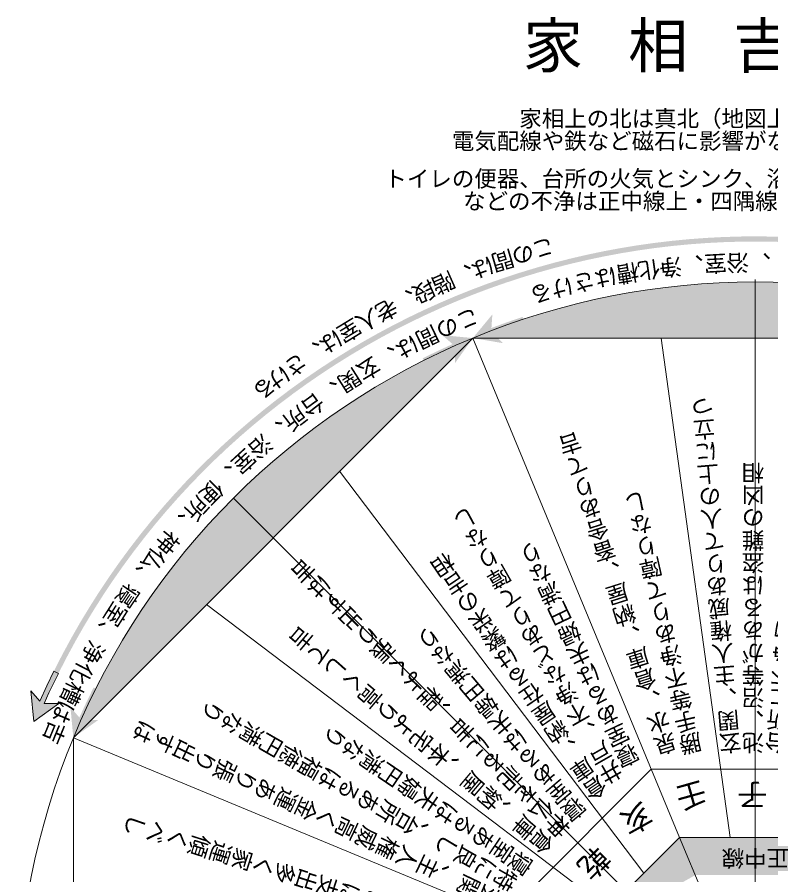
# Model space of a CAD drawing. Units: millimetres, scale not verified. Extents: x -9852 to 10241, y -13741 to 14121.
# Drawn here: x -9852 to 207, y 1941 to 13382 of the extents above; entities that cross this region are included whole.
import ezdxf
from ezdxf.enums import TextEntityAlignment as Align

# ---------------------------------------------------------------- set-up
doc = ezdxf.new("R2010")
doc.units = ezdxf.units.MM
doc.header["$LTSCALE"] = 100
for name, color, linetype, lineweight in [('0-1_構造･躯体', 7, 'Continuous', 15), ('0-2_壁仕上', 7, 'Continuous', 15), ('0-8_基礎', 7, 'Continuous', 15), ('0-C_表･記号', 7, 'Continuous', 15)]:
    doc.layers.add(name, color=color, linetype=linetype, lineweight=lineweight)
doc.layers.add('0-A_ 文字', color=7, linetype='Continuous')
doc.styles.add('@ＭＳ ゴシック', font='')
doc.styles.add('ＭＳ ゴシック', font='')
doc.styles.get('@ＭＳ ゴシック').set_extended_font_data('@MS Gothic')
doc.styles.get('ＭＳ ゴシック').set_extended_font_data('MS Gothic')

msp = doc.modelspace()

# ---------------------------------------------------------------- hatches: boundary and pattern name
at = {"layer": '0-1_構造･躯体'}
msp.add_hatch(color=256, dxfattribs=at).paths.add_polyline_path([(-9361.1, 4659.3, -0.37427), (3324.6, 9913.9), (3302.9, 9848.9, 0.37427), (-9299.7, 4628.8)])
at = {"layer": '0-2_壁仕上'}
msp.add_hatch(color=2, dxfattribs=at).paths.add_polyline_path([(-3770, 9101.7, 0.19891), (-9101.6, 3770)])
at = {"layer": '0-8_基礎'}
msp.add_hatch(color=8, dxfattribs=at).paths.add_polyline_path([(3770, 9101.6, 0.19891), (-3770, 9101.6)])

# ---------------------------------------------------------------- linework, layer by layer
at = {"layer": '0-1_構造･躯体', "color": 1, "lineweight": 18}
for p, q in [((0, 9884.5), (0, -9884.5)), ((-6966.1, 6966.1), (6989.4, -6989.4))]:
    msp.add_line(p, q, dxfattribs=at)
at = {"layer": '0-1_構造･躯体'}
for p, q in [((-9361.1, 4659.3), (-9457.4, 4460.3)), ((-9426.6, 4370.3), (-9300.2, 4629)), ((-9300.2, 4629), (-9361.1, 4659.3)), ((-9669, 4395.9), (-9628.8, 3988.4)), ((-9549.3, 4259.1), (-9669, 4395.9)), ((-9457.4, 4460.3), (-9549.3, 4259.1)), ((-9489.1, 4226.7), (-9426.6, 4370.3)), ((-9628.8, 3988.4), (-9296.1, 4226.9)), ((-9296.1, 4226.9), (-9489.1, 4226.7))]:
    msp.add_line(p, q, dxfattribs=at)
for points in [[(-3521.9, 9235.8), (-3509.1, 9417.1), (-3770, 9101.6)], [(-3521.9, 9235.8), (-3509.1, 9417.1), (-3770, 9101.6)], [(-3521.9, 9235.8), (-3509.1, 9417.1), (-3770, 9101.6)], [(-3356.5, 9227), (-3105.2, 9384.1), (-3314.3, 9312.3)], [(-3356.5, 9227), (-3083.8, 9319.5), (-3105.2, 9384.1)], [(-3356.5, 9227), (-3083.8, 9319.5), (-3105.2, 9384.1)], [(-3356.5, 9227), (-3105.2, 9384.1), (-3314.3, 9312.3)], [(-3356.5, 9227), (-3083.8, 9319.5), (-3105.2, 9384.1)], [(-3356.5, 9227), (-3105.2, 9384.1), (-3314.3, 9312.3)], [(-3356.5, 9227), (-3314.3, 9312.3), (-3521.9, 9235.8)], [(-3356.5, 9227), (-3314.3, 9312.3), (-3521.9, 9235.8)], [(-3356.5, 9227), (-3314.3, 9312.3), (-3521.9, 9235.8)], [(-3770, 9101.6), (-3356.5, 9227), (-3521.9, 9235.8)], [(-3770, 9101.6), (-3356.5, 9227), (-3521.9, 9235.8)], [(-3770, 9101.6), (-3356.5, 9227), (-3521.9, 9235.8)], [(-3770, 9101.6), (-3502.5, 9170.3), (-3356.5, 9227)], [(-3770, 9101.6), (-3502.5, 9170.3), (-3356.5, 9227)], [(-3770, 9101.6), (-3502.5, 9170.3), (-3356.5, 9227)], [(-3770, 9101.6), (-3366.3, 9033.4), (-3502.5, 9170.3)], [(-3770, 9101.6), (-3366.3, 9033.4), (-3502.5, 9170.3)], [(-3770, 9101.6), (-3366.3, 9033.4), (-3502.5, 9170.3)], [(-3770, 9101.6), (-4439.9, 8831.2), (-4409.3, 8770.5)], [(-3770, 9101.6), (-4241.2, 8928.4), (-4439.9, 8831.2)], [(-3770, 9101.6), (-4409.3, 8770.5), (-4151.1, 8897.9)], [(-3770, 9101.6), (-4040.3, 9021), (-4241.2, 8928.4)], [(-3770, 9101.6), (-4241.2, 8928.4), (-4007.7, 8961)], [(-3770, 9101.6), (-4040.3, 9021), (-4241.2, 8928.4)], [(-3770, 9101.6), (-4177.6, 9140.2), (-4040.3, 9021)], [(-3770, 9101.6), (-4177.6, 9140.2), (-4040.3, 9021)], [(-3770, 9101.6), (-4151.1, 8897.9), (-4007.7, 8961)], [(-4007.7, 8961), (-4007.2, 8767.9), (-3770, 9101.6)], [(-4007.7, 8961), (-4007.2, 8767.9), (-3770, 9101.6)], [(-4241.2, 8928.4), (-4439.9, 8831.2), (-4409.3, 8770.5)], [(-4241.2, 8928.4), (-4409.3, 8770.5), (-4151.1, 8897.9)], [(-4241.2, 8928.4), (-4151.1, 8897.9), (-4007.7, 8961)], [(-9628.8, 3988.4), (-9361.1, 4659.3), (-9457.4, 4460.3)], [(-9628.8, 3988.4), (-9300.2, 4629), (-9361.1, 4659.3)], [(-9628.8, 3988.4), (-9300.2, 4629), (-9361.1, 4659.3)], [(-9628.8, 3988.4), (-9361.1, 4659.3), (-9457.4, 4460.3)], [(-9628.8, 3988.4), (-9426.6, 4370.3), (-9300.2, 4629)], [(-9628.8, 3988.4), (-9426.6, 4370.3), (-9300.2, 4629)], [(-9628.8, 3988.4), (-9549.3, 4259.1), (-9669, 4395.9)], [(-9628.8, 3988.4), (-9549.3, 4259.1), (-9669, 4395.9)], [(-9628.8, 3988.4), (-9457.4, 4460.3), (-9549.3, 4259.1)], [(-9628.8, 3988.4), (-9457.4, 4460.3), (-9549.3, 4259.1)], [(-9628.8, 3988.4), (-9489.1, 4226.7), (-9426.6, 4370.3)], [(-9628.8, 3988.4), (-9489.1, 4226.7), (-9426.6, 4370.3)], [(-9101.6, 3770), (-8770.4, 4409.3), (-8831.2, 4439.9)], [(-9101.6, 3770), (-8831.2, 4439.9), (-9021, 4040.4)], [(-9101.6, 3770), (-8897.9, 4151.1), (-8770.4, 4409.3)], [(-8831.2, 4439.9), (-8928.4, 4241.2), (-9021, 4040.4)], [(-8897.9, 4151.1), (-8831.2, 4439.9), (-8928.4, 4241.2)], [(-8897.9, 4151.1), (-8831.2, 4439.9), (-8928.4, 4241.2)], [(-8897.9, 4151.1), (-8770.4, 4409.3), (-8831.2, 4439.9)], [(-8897.9, 4151.1), (-8770.4, 4409.3), (-8831.2, 4439.9)], [(-8897.9, 4151.1), (-8928.4, 4241.2), (-9021, 4040.4)], [(-8897.9, 4151.1), (-8928.4, 4241.2), (-9021, 4040.4)], [(-9628.8, 3988.4), (-9296.1, 4226.9), (-9489.1, 4226.7)], [(-9628.8, 3988.4), (-9296.1, 4226.9), (-9489.1, 4226.7)], [(-9021, 4040.4), (-9140.2, 4177.6), (-9101.6, 3770)], [(-9021, 4040.4), (-9140.2, 4177.6), (-9101.6, 3770)], [(-9021, 4040.4), (-9140.2, 4177.6), (-9101.6, 3770)], [(-9101.6, 3770), (-8961, 4007.8), (-8897.9, 4151.1)], [(-9101.6, 3770), (-8897.9, 4151.1), (-9021, 4040.4)], [(-9101.6, 3770), (-8897.9, 4151.1), (-9021, 4040.4)], [(-9101.6, 3770), (-8961, 4007.8), (-8897.9, 4151.1)], [(-9101.6, 3770), (-8961, 4007.8), (-8897.9, 4151.1)], [(-9101.6, 3770), (-8767.9, 4007.2), (-8961, 4007.8)], [(-9101.6, 3770), (-8767.9, 4007.2), (-8961, 4007.8)], [(-9101.6, 3770), (-8767.9, 4007.2), (-8961, 4007.8)]]:
    msp.add_solid(points, dxfattribs=at)
at = {"layer": '0-1_構造･躯体', "color": 251}
for points in [[(-3770, 9101.6), (-3521.9, 9235.8), (-3509.1, 9417.1)], [(-3770, 9101.6), (-3105.2, 9384.1), (-3314.3, 9312.3)], [(-3770, 9101.6), (-3083.8, 9319.5), (-3105.2, 9384.1)], [(-3770, 9101.6), (-3356.5, 9227), (-3083.8, 9319.5)], [(-3770, 9101.6), (-3314.3, 9312.3), (-3521.9, 9235.8)], [(-3770, 9101.6), (-3502.5, 9170.3), (-3356.5, 9227)], [(-3770, 9101.6), (-3366.3, 9033.4), (-3502.5, 9170.3)], [(-9628.8, 3988.4), (-9361.1, 4659.3), (-9457.4, 4460.3)], [(-9628.8, 3988.4), (-9300.2, 4629), (-9361.1, 4659.3)], [(-9628.8, 3988.4), (-9426.6, 4370.3), (-9300.2, 4629)], [(-9628.8, 3988.4), (-9549.3, 4259.1), (-9669, 4395.9)], [(-9628.8, 3988.4), (-9457.4, 4460.3), (-9549.3, 4259.1)], [(-9628.8, 3988.4), (-9489.1, 4226.7), (-9426.6, 4370.3)], [(-8897.9, 4151.1), (-8831.2, 4439.9), (-8928.4, 4241.2)], [(-8897.9, 4151.1), (-8770.4, 4409.3), (-8831.2, 4439.9)], [(-8897.9, 4151.1), (-8928.4, 4241.2), (-9021, 4040.4)], [(-9628.8, 3988.4), (-9296.1, 4226.9), (-9489.1, 4226.7)], [(-9021, 4040.4), (-9140.2, 4177.6), (-9101.6, 3770)], [(-9101.6, 3770), (-8897.9, 4151.1), (-9021, 4040.4)], [(-9101.6, 3770), (-8961, 4007.8), (-8897.9, 4151.1)], [(-9101.6, 3770), (-8767.9, 4007.2), (-8961, 4007.8)]]:
    msp.add_solid(points, dxfattribs=at)
at = {"layer": '0-1_構造･躯体', "color": 1}
for points in [[(-802.3, 1936.9), (-1011.2, 2441.2), (-2441.2, 1011.2)], [(1011.2, 2441.2), (-1011.2, 2441.2), (802.3, 1936.9), (-802.3, 1936.9)]]:
    msp.add_solid(points, dxfattribs=at)
at = {"layer": '0-2_壁仕上'}
msp.add_line((-3770, 9101.7), (-9101.6, 3770), dxfattribs=at)
msp.add_arc((0, 0), 9851.5, 112.49988, 157.50012, dxfattribs=at)
at = {"layer": '0-8_基礎'}
msp.add_line((-3770, 9101.6), (3770, 9101.6), dxfattribs=at)
msp.add_arc((0, 0), 9851.5, 67.49998, 112.50002, dxfattribs=at)
at = {"layer": '0-C_表･記号'}
for p, q in [((-1011.2, 2441.2), (-3770, 9101.6)), ((-1256.7, 9101.6), (-337.1, 2441.2)), ((-5547.2, 7324.4), (-2373, 3133.2)), ((-3488.1, 2641.7), (-7324.4, 5547.2)), ((-9101.6, 3770.1), (-9101.6, -3770)), ((-9101.6, 3770), (-2441.2, 1011.2)), ((-3351.2, 1388.1), (-1388.1, 3351.2)), ((-1388.1, 3351.2), (1388.1, 3351.2)), ((-2373, 3133.2), (-1487.9, 1964.6)), ((-1964.5, 1487.9), (-3488.1, 2641.7)), ((-2441.2, 1011.2), (-1011.2, 2441.2)), ((-1011.2, 2441.2), (-391.8, 946)), ((1011.2, 2441.2), (-1011.2, 2441.2))]:
    msp.add_line(p, q, dxfattribs=at)
msp.add_arc((0, 0), 9851.5, 157.49979, 202.50021, dxfattribs=at)

# ---------------------------------------------------------------- texts
at = {"layer": '0-A_ 文字', "style": 'ＭＳ ゴシック'}
for s, p in [('家相上の北は真北（地図上の北）ではなく磁北', (-3150, 11854.1)), ('電気配線や鉄など磁石に影響がないところに磁石を据える。', (-4050, 11554.1)), ('トイレの便器、台所の火気とシンク、浴室の火気と浴槽、焼却場や浄化槽', (-4950, 11052)), ('などの不浄は正中線上・四隅線上に配置してはいけない。', (-3900, 10752))]:
    msp.add_text(s, height=219.9, dxfattribs=at).set_placement(p, align=Align.BOTTOM_LEFT)
at = {"layer": '0-A_ 文字'}
for s, height, rotation, style, p in [('こ', 219.9, 196.412, 'ＭＳ ゴシック', (-2735.5, 10510)), ('の', 219.9, 196.412, 'ＭＳ ゴシック', (-3006.2, 10427.4)), ('は', 219.9, 200.162, 'ＭＳ ゴシック', (-3555.7, 10256.2)), ('間', 219.9, 196.412, 'ＭＳ ゴシック', (-3276.8, 10344.8)), ('浄', 219.9, 186.414, 'ＭＳ ゴシック', (-1000, 10239.1)), ('、', 219.9, 184.732, 'ＭＳ ゴシック', (-699.1, 10264)), ('室', 219.9, 183.011, 'ＭＳ ゴシック', (-390.5, 10280.4)), ('浴', 219.9, 181.329, 'ＭＳ ゴシック', (-88.6, 10287.4)), ('、', 219.9, 179.647, 'ＭＳ ゴシック', (213.3, 10285.6)), ('、', 219.9, 200.162, 'ＭＳ ゴシック', (-3820.4, 10156)), ('槽', 219.9, 189.701, 'ＭＳ ゴシック', (-1585.5, 10164.9)), ('化', 219.9, 188.096, 'ＭＳ ゴシック', (-1300.1, 10205.3)), ('階', 219.9, 203.912, 'ＭＳ ゴシック', (-4096.3, 10057.5)), ('さ', 219.9, 193.064, 'ＭＳ ゴシック', (-2179.1, 10054.3)), ('は', 219.9, 191.383, 'ＭＳ ゴシック', (-1883.1, 10114)), ('段', 219.9, 203.912, 'ＭＳ ゴシック', (-4353.9, 9940.3)), ('け', 219.9, 194.785, 'ＭＳ ゴシック', (-2480.1, 9984.3)), ('、', 219.9, 203.912, 'ＭＳ ゴシック', (-4611.5, 9823)), ('る', 219.9, 196.402, 'ＭＳ ゴシック', (-2760.8, 9910.4)), ('人', 219.9, 207.662, 'ＭＳ ゴシック', (-5125.4, 9564.1)), ('老', 219.9, 207.662, 'ＭＳ ゴシック', (-4876, 9698)), ('こ', 219.9, 202.298, 'ＭＳ ゴシック', (-3764.2, 9574.4)), ('室', 219.9, 211.412, 'ＭＳ ゴシック', (-5385.6, 9429.6)), ('間', 219.9, 205.662, 'ＭＳ ゴシック', (-4319.5, 9337)), ('の', 219.9, 203.98, 'ＭＳ ゴシック', (-4043.6, 9459.8)), ('は', 219.9, 211.412, 'ＭＳ ゴシック', (-5625.6, 9279.8)), ('、', 219.9, 211.412, 'ＭＳ ゴシック', (-5865.7, 9130)), ('は', 219.9, 207.343, 'ＭＳ ゴシック', (-4591.7, 9206.2)), ('、', 219.9, 209.025, 'ＭＳ ゴシック', (-4859.9, 9067.5)), ('さ', 219.9, 215.162, 'ＭＳ ゴシック', (-6111.2, 8970.7)), ('玄', 219.9, 210.707, 'ＭＳ ゴシック', (-5123.9, 8921)), ('け', 219.9, 215.162, 'ＭＳ ゴシック', (-6340.9, 8805.5)), ('関', 219.9, 212.389, 'ＭＳ ゴシック', (-5383.5, 8766.7)), ('る', 219.9, 217.619, 'ＭＳ ゴシック', (-6535.4, 8664.9)), ('、', 219.9, 214.071, 'ＭＳ ゴシック', (-5638.5, 8605)), ('台', 219.9, 215.753, 'ＭＳ ゴシック', (-5888.6, 8435.8)), ('玄関、主人権威ありて人の上に立つ', 219.9, 94.717, '@ＭＳ ゴシック', (-143.5, 3563.6)), ('所', 219.9, 217.434, 'ＭＳ ゴシック', (-6133.7, 8259.3)), ('、', 219.9, 219.116, 'ＭＳ ゴシック', (-6373.4, 8075.7)), ('浴', 219.9, 220.798, 'ＭＳ ゴシック', (-6607.7, 7885.2)), ('泉水、倉庫、納屋、畜舎ありて吉', 219.9, 107.62, '@ＭＳ ゴシック', (-984.9, 3596.6)), ('室', 219.9, 222.48, 'ＭＳ ゴシック', (-6836.3, 7687.9)), ('池、沼等があるは盗難の凶相', 219.9, 90, '@ＭＳ ゴシック', (150, 3551.2)), ('、', 219.9, 224.162, 'ＭＳ ゴシック', (-7059, 7483.9)), ('便', 219.9, 225.844, 'ＭＳ ゴシック', (-7275.6, 7273.5)), ('所', 219.9, 227.525, 'ＭＳ ゴシック', (-7485.9, 7056.9)), ('勝手等不浄ありて障りなし', 219.9, 102.741, '@ＭＳ ゴシック', (-656.7, 3584.3)), ('井戸、不浄などありて障りなし', 219.9, 119.819, '@ＭＳ ゴシック', (-1699.6, 3267)), ('台所に不浄物あれば凶相', 219.9, 85.283, '@ＭＳ ゴシック', (442.5, 3538.9)), ('、', 219.9, 229.207, 'ＭＳ ゴシック', (-7689.8, 6834.1)), ('神', 219.9, 230.889, 'ＭＳ ゴシック', (-7887.1, 6605.5)), ('仏', 219.9, 232.571, 'ＭＳ ゴシック', (-8077.5, 6371.2)), ('寝室あるは夫婦円満なり', 219.9, 115.428, '@ＭＳ ゴシック', (-1482.8, 3468.3)), ('倉庫、納屋在るは繁栄の吉相', 219.9, 124.211, '@ＭＳ ゴシック', (-1908.5, 3074)), ('神仏を祀るに吉、程よく張り出すは吉', 219.9, 135, '@ＭＳ ゴシック', (-2405, 2617.2)), ('、', 219.9, 234.253, 'ＭＳ ゴシック', (-8261, 6131.4)), ('寝', 219.9, 235.934, 'ＭＳ ゴシック', (-8437.4, 5886.3)), ('室', 219.9, 237.616, 'ＭＳ ゴシック', (-8606.5, 5636.1)), ('、', 219.9, 239.298, 'ＭＳ ゴシック', (-8768.3, 5381.1)), ('倉庫、納屋、本宅より高くして吉', 219.9, 139.717, '@ＭＳ ゴシック', (-2621.3, 2418.4)), ('寝室あるは夫婦円満なり', 219.9, 130.283, '@ＭＳ ゴシック', (-2189.5, 2815.3)), ('浄', 219.9, 240.98, 'ＭＳ ゴシック', (-8922.4, 5121.4)), ('化', 219.9, 242.759, 'ＭＳ ゴシック', (-9077.1, 4841.9)), ('槽', 219.9, 244.441, 'ＭＳ ゴシック', (-9215.3, 4573.4)), ('は', 219.9, 245.989, 'ＭＳ ゴシック', (-9336.8, 4320.3)), ('特に良し、台所あるは福徳円満なり', 219.9, 150.181, '@ＭＳ ゴシック', (-3117.8, 1959.9)), ('吉', 219.9, 247.686, 'ＭＳ ゴシック', (-9459.4, 4044.4)), ('玄関、主人権威高く金運あり張り出すは', 219.9, 154.572, '@ＭＳ ゴシック', (-3339.5, 1753.8)), ('寝室あるは夫婦円満なり', 219.9, 145.789, '@ＭＳ ゴシック', (-2905.3, 2156.6)), ('壬', 293.3, 105.722, '@ＭＳ ゴシック', (-567.7, 2870.4)), ('子', 293.3, 90, '@ＭＳ ゴシック', (200, 2801.2)), ('亥', 293.3, 119.278, '@ＭＳ ゴシック', (-1279.3, 2626.7)), ('家宅欠き込むは支出多く家運傾くべし', 219.9, 162.38, '@ＭＳ ゴシック', (-3505.8, 1270.9)), ('乾', 293.3, 135, '@ＭＳ ゴシック', (-1839.3, 2122.2)), ('正中線', 219.9, 180, 'ＭＳ ゴシック', (450, 2339.1))]:
    msp.add_text(s, height=height, rotation=rotation, dxfattribs=dict(at, style=style)).set_placement(p, align=Align.BOTTOM_LEFT)
at = {"layer": '0-A_ 文字', "color": 2, "insert": (-3100, 12639.3), "char_height": 586.5, "attachment_point": 7, "style": 'ＭＳ ゴシック'}
msp.add_mtext('\\T1.17;家\\~相\\~吉\\~凶\\~図', dxfattribs=at)

doc.saveas('drawing.dxf')
